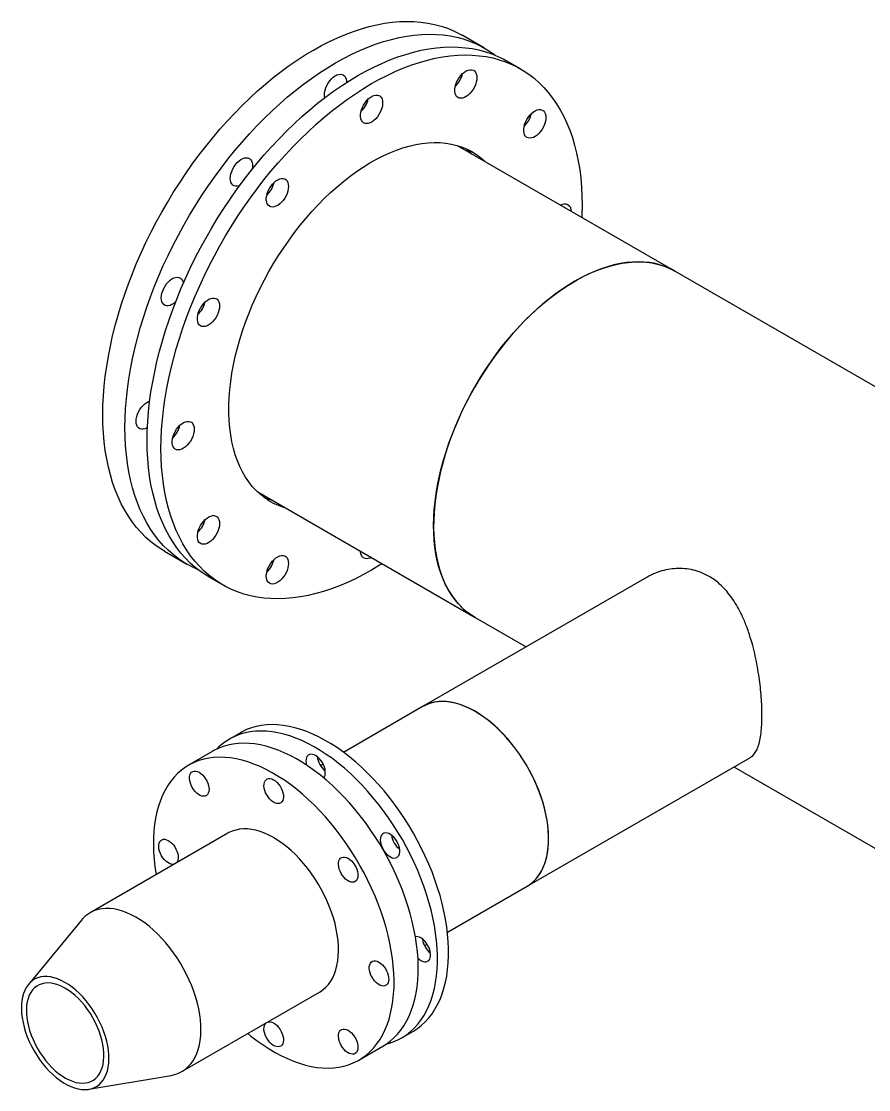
# Model space of a CAD drawing. Header units: inches. Extents: x -190 to 459, y -630 to 54.
# Drawn here: x 207.98 to 235.01, y -510.72 to -476.65 of the extents above; entities that cross this region are included whole.
import ezdxf

# ---------------------------------------------------------------- set-up
doc = ezdxf.new("R2010")
doc.units = ezdxf.units.IN
doc.header["$MEASUREMENT"] = 0

msp = doc.modelspace()

# ---------------------------------------------------------------- linework, layer by layer
at = {"color": 7, "linetype": 'Continuous', "lineweight": 25}
for p, q in [((222.754, -477.508), (222.047, -477.099)), ((223.903, -478.171), (223.462, -477.916)), ((221.884, -480.614), (221.899, -480.622)), ((228.829, -484.623), (221.899, -480.622)), ((245.092, -494.011), (228.829, -484.623)), ((215.525, -491.664), (215.51, -491.656)), ((215.525, -491.664), (222.454, -495.665)), ((212.548, -493.554), (213.255, -493.962)), ((213.962, -494.371), (214.404, -494.626)), ((227.925, -494.389), (220.803, -498.5)), ((222.454, -495.665), (224.085, -496.606)), ((220.803, -498.5), (218.261, -499.968)), ((214.972, -499.341), (214.619, -499.545)), ((214.088, -499.932), (213.317, -500.377)), ((224.116, -504.238), (231.237, -500.127)), ((217.61, -500.344), (217.526, -500.392)), ((230.711, -500.431), (238.718, -505.053)), ((214.569, -502.547), (210.178, -505.082)), ((221.574, -505.706), (224.116, -504.238)), ((209.904, -505.315), (208.205, -507.367)), ((220.839, -506.13), (220.923, -506.081)), ((213.103, -510.148), (217.494, -507.613)), ((220.118, -509.072), (220.472, -508.867)), ((218.747, -509.782), (219.517, -509.337)), ((210.137, -510.714), (212.764, -510.269))]:
    msp.add_line(p, q, dxfattribs=at)
at = {"color": 7, "linetype": 'Continuous', "lineweight": 25, "flags": 128}
for points in [[(210.58, -489.205), (210.585, -488.905), (210.6, -488.6), (210.625, -488.29), (210.659, -487.975), (210.703, -487.657), (210.757, -487.335), (210.82, -487.011), (210.893, -486.684), (210.976, -486.354), (211.067, -486.024), (211.168, -485.692), (211.278, -485.36), (211.396, -485.028), (211.524, -484.696), (211.659, -484.365), (211.803, -484.036), (211.955, -483.708), (212.115, -483.383), (212.283, -483.061), (212.458, -482.742), (212.64, -482.427), (212.828, -482.116), (213.024, -481.81), (213.225, -481.508), (213.433, -481.213), (213.646, -480.924), (213.865, -480.641), (214.089, -480.365), (214.317, -480.096), (214.55, -479.835), (214.787, -479.582), (215.027, -479.337), (215.271, -479.101), (215.518, -478.875), (215.767, -478.657), (216.019, -478.45), (216.272, -478.253), (216.527, -478.066), (216.783, -477.889), (217.04, -477.724), (217.298, -477.57), (217.555, -477.427), (217.812, -477.296), (218.068, -477.176), (218.323, -477.069), (218.577, -476.973), (218.828, -476.89), (219.078, -476.819), (219.325, -476.761), (219.568, -476.715), (219.809, -476.682), (220.046, -476.662), (220.278, -476.654), (220.507, -476.659), (220.73, -476.677), (220.949, -476.708), (221.162, -476.751), (221.37, -476.807), (221.572, -476.875), (221.767, -476.956), (221.956, -477.049), (222.047, -477.099)], [(211.287, -489.613), (211.292, -489.313), (211.307, -489.008), (211.332, -488.698), (211.366, -488.383), (211.41, -488.065), (211.464, -487.743), (211.527, -487.419), (211.6, -487.092), (211.683, -486.763), (211.774, -486.432), (211.875, -486.1), (211.985, -485.768), (212.103, -485.436), (212.231, -485.104), (212.366, -484.773), (212.51, -484.444), (212.662, -484.117), (212.822, -483.791), (212.99, -483.469), (213.165, -483.15), (213.347, -482.835), (213.535, -482.524), (213.731, -482.218), (213.932, -481.917), (214.14, -481.621), (214.353, -481.332), (214.572, -481.049), (214.796, -480.773), (215.024, -480.504), (215.257, -480.243), (215.494, -479.99), (215.734, -479.745), (215.978, -479.509), (216.225, -479.283), (216.474, -479.066), (216.726, -478.858), (216.979, -478.661), (217.234, -478.474), (217.491, -478.297), (217.748, -478.132), (218.005, -477.978), (218.262, -477.835), (218.519, -477.704), (218.775, -477.584), (219.03, -477.477), (219.284, -477.381), (219.535, -477.298), (219.785, -477.228), (220.032, -477.169), (220.275, -477.124), (220.516, -477.091), (220.753, -477.07), (220.986, -477.063), (221.214, -477.068), (221.438, -477.085), (221.656, -477.116), (221.87, -477.159), (222.077, -477.215), (222.279, -477.283), (222.474, -477.364), (222.663, -477.457), (222.845, -477.562), (223.02, -477.679), (223.095, -477.734)], [(213.962, -494.371), (213.872, -494.316), (213.697, -494.199), (213.529, -494.07), (213.37, -493.93), (213.217, -493.778), (213.073, -493.615), (212.938, -493.441), (212.811, -493.256), (212.692, -493.06), (212.582, -492.855), (212.481, -492.64), (212.39, -492.415), (212.307, -492.181), (212.235, -491.938), (212.171, -491.687), (212.117, -491.427), (212.073, -491.16), (212.039, -490.885), (212.014, -490.604), (211.999, -490.315), (211.994, -490.021), (211.999, -489.721), (212.014, -489.416), (212.039, -489.106), (212.073, -488.792), (212.117, -488.473), (212.171, -488.152), (212.235, -487.827), (212.307, -487.5), (212.39, -487.171), (212.481, -486.84), (212.582, -486.509), (212.692, -486.176), (212.811, -485.844), (212.938, -485.513), (213.073, -485.182), (213.217, -484.852), (213.37, -484.525), (213.529, -484.2), (213.697, -483.877), (213.872, -483.558), (214.054, -483.243), (214.243, -482.932), (214.438, -482.626), (214.64, -482.325), (214.847, -482.029), (215.061, -481.74), (215.279, -481.457), (215.503, -481.181), (215.731, -480.912), (215.964, -480.651), (216.201, -480.398), (216.441, -480.153), (216.685, -479.918), (216.932, -479.691), (217.181, -479.474), (217.433, -479.266), (217.687, -479.069), (217.942, -478.882), (218.198, -478.706), (218.455, -478.54), (218.712, -478.386), (218.969, -478.243), (219.226, -478.112), (219.482, -477.993), (219.737, -477.885), (219.991, -477.79), (220.243, -477.707), (220.492, -477.636), (220.739, -477.578), (220.983, -477.532), (221.223, -477.499), (221.46, -477.478), (221.693, -477.471), (221.921, -477.476), (222.145, -477.494), (222.363, -477.524), (222.577, -477.567), (222.784, -477.623), (222.986, -477.691), (223.181, -477.772), (223.37, -477.865), (223.462, -477.916)], [(219.489, -493.953), (219.411, -494.001), (219.154, -494.155), (218.897, -494.298), (218.64, -494.43), (218.383, -494.549), (218.128, -494.657), (217.875, -494.752), (217.623, -494.835), (217.374, -494.906), (217.127, -494.964), (216.883, -495.01), (216.643, -495.043), (216.406, -495.063), (216.173, -495.071), (215.945, -495.066), (215.721, -495.048), (215.502, -495.017), (215.289, -494.974), (215.082, -494.918), (214.88, -494.85), (214.685, -494.77), (214.496, -494.677), (214.314, -494.572), (214.139, -494.454), (213.971, -494.326), (213.811, -494.185), (213.659, -494.033), (213.515, -493.87), (213.38, -493.696), (213.252, -493.511), (213.134, -493.316), (213.024, -493.11), (212.923, -492.895), (212.832, -492.67), (212.749, -492.436), (212.676, -492.193), (212.613, -491.942), (212.559, -491.682), (212.515, -491.415), (212.481, -491.14), (212.456, -490.859), (212.441, -490.571), (212.436, -490.276), (212.441, -489.976), (212.456, -489.671), (212.481, -489.361), (212.515, -489.047), (212.559, -488.728), (212.613, -488.407), (212.676, -488.082), (212.749, -487.755), (212.832, -487.426), (212.923, -487.095), (213.024, -486.764), (213.134, -486.432), (213.252, -486.099), (213.38, -485.768), (213.515, -485.437), (213.659, -485.107), (213.811, -484.78), (213.971, -484.455), (214.139, -484.132), (214.314, -483.813), (214.496, -483.498), (214.685, -483.187), (214.88, -482.881), (215.082, -482.58), (215.289, -482.285), (215.502, -481.995), (215.721, -481.712), (215.945, -481.436), (216.173, -481.167), (216.406, -480.906), (216.643, -480.653), (216.883, -480.409), (217.127, -480.173), (217.374, -479.946), (217.623, -479.729), (217.875, -479.521), (218.128, -479.324), (218.383, -479.137), (218.64, -478.961), (218.897, -478.795), (219.154, -478.641), (219.411, -478.498), (219.668, -478.367), (219.924, -478.248), (220.179, -478.14), (220.433, -478.045), (220.684, -477.962), (220.934, -477.891), (221.181, -477.833), (221.425, -477.787), (221.665, -477.754), (221.902, -477.734), (222.135, -477.726), (222.363, -477.731), (222.587, -477.749), (222.805, -477.779), (223.019, -477.822), (223.226, -477.878), (223.428, -477.946), (223.623, -478.027), (223.812, -478.12), (223.994, -478.225), (224.169, -478.342), (224.336, -478.471), (224.496, -478.612), (224.648, -478.764), (224.792, -478.927), (224.928, -479.101), (225.055, -479.286), (225.174, -479.481), (225.284, -479.686), (225.384, -479.902), (225.476, -480.127), (225.558, -480.361), (225.631, -480.604), (225.695, -480.855), (225.749, -481.114), (225.793, -481.382), (225.827, -481.656), (225.852, -481.938), (225.866, -482.226), (225.871, -482.52), (225.871, -482.52)], [(217.651, -478.998), (217.656, -478.927), (217.671, -478.851), (217.696, -478.773), (217.73, -478.697), (217.771, -478.623), (217.819, -478.554), (217.873, -478.492), (217.93, -478.438), (217.99, -478.395), (218.05, -478.364), (218.108, -478.344), (218.164, -478.338), (218.215, -478.345), (218.26, -478.365), (218.298, -478.397), (218.327, -478.44), (218.347, -478.494), (218.357, -478.556), (218.358, -478.601)], [(222.513, -478.449), (222.508, -478.521), (222.492, -478.596), (222.468, -478.674), (222.434, -478.75), (222.393, -478.824), (222.344, -478.893), (222.291, -478.955), (222.234, -479.009), (222.174, -479.052), (222.114, -479.084), (222.056, -479.103), (222, -479.109), (221.949, -479.102), (221.904, -479.083), (221.866, -479.05), (221.837, -479.007), (221.817, -478.953), (221.807, -478.891), (221.807, -478.821), (221.817, -478.747), (221.837, -478.671), (221.866, -478.593), (221.904, -478.518), (221.949, -478.446), (222, -478.38), (222.056, -478.322), (222.114, -478.274), (222.174, -478.236), (222.234, -478.211), (222.291, -478.198), (222.344, -478.198), (222.393, -478.211), (222.434, -478.237), (222.468, -478.275), (222.492, -478.324), (222.508, -478.383), (222.513, -478.449)], [(217.661, -479.088), (217.656, -479.065), (217.651, -478.998)], [(219.507, -479.254), (219.502, -479.326), (219.487, -479.401), (219.463, -479.479), (219.429, -479.555), (219.387, -479.629), (219.339, -479.698), (219.286, -479.76), (219.228, -479.814), (219.169, -479.857), (219.109, -479.889), (219.05, -479.908), (218.995, -479.914), (218.944, -479.907), (218.899, -479.888), (218.861, -479.855), (218.832, -479.812), (218.812, -479.758), (218.802, -479.696), (218.802, -479.626), (218.812, -479.552), (218.832, -479.476), (218.861, -479.398), (218.899, -479.323), (218.944, -479.251), (218.995, -479.185), (219.05, -479.127), (219.109, -479.079), (219.169, -479.041), (219.228, -479.016), (219.286, -479.003), (219.339, -479.003), (219.387, -479.016), (219.429, -479.042), (219.463, -479.08), (219.487, -479.129), (219.502, -479.188), (219.507, -479.254)], [(224.713, -479.719), (224.708, -479.791), (224.692, -479.867), (224.668, -479.944), (224.634, -480.021), (224.593, -480.095), (224.544, -480.164), (224.491, -480.226), (224.434, -480.279), (224.374, -480.322), (224.314, -480.354), (224.256, -480.373), (224.2, -480.38), (224.149, -480.373), (224.104, -480.353), (224.066, -480.321), (224.037, -480.277), (224.017, -480.224), (224.007, -480.161), (224.007, -480.092), (224.017, -480.018), (224.037, -479.941), (224.066, -479.864), (224.104, -479.788), (224.149, -479.716), (224.2, -479.65), (224.256, -479.593), (224.314, -479.544), (224.374, -479.507), (224.434, -479.481), (224.491, -479.468), (224.544, -479.468), (224.593, -479.482), (224.634, -479.508), (224.668, -479.546), (224.692, -479.595), (224.708, -479.653), (224.713, -479.719)], [(216.423, -492.183), (216.35, -492.161), (216.186, -492.1), (216.029, -492.027), (215.878, -491.942), (215.735, -491.845), (215.598, -491.736), (215.47, -491.616), (215.349, -491.484), (215.237, -491.342), (215.133, -491.188), (215.038, -491.024), (214.952, -490.851), (214.875, -490.667), (214.807, -490.474), (214.748, -490.273), (214.7, -490.063), (214.66, -489.845), (214.631, -489.62), (214.611, -489.388), (214.601, -489.149), (214.601, -488.904), (214.611, -488.654), (214.631, -488.399), (214.66, -488.14), (214.7, -487.876), (214.748, -487.61), (214.807, -487.341), (214.875, -487.07), (214.952, -486.798), (215.038, -486.524), (215.133, -486.251), (215.237, -485.977), (215.349, -485.705), (215.47, -485.434), (215.598, -485.165), (215.735, -484.899), (215.878, -484.636), (216.029, -484.377), (216.186, -484.123), (216.35, -483.873), (216.52, -483.629), (216.696, -483.39), (216.877, -483.159), (217.063, -482.934), (217.253, -482.717), (217.448, -482.507), (217.646, -482.307), (217.848, -482.115), (218.052, -481.932), (218.259, -481.759), (218.468, -481.596), (218.678, -481.443), (218.889, -481.302), (219.101, -481.171), (219.313, -481.051), (219.524, -480.943), (219.735, -480.847), (219.945, -480.763), (220.152, -480.691), (220.358, -480.632), (220.561, -480.585), (220.761, -480.55), (220.958, -480.529), (221.15, -480.52), (221.338, -480.523), (221.522, -480.54), (221.7, -480.569), (221.873, -480.611), (222.04, -480.665), (222.201, -480.731), (222.355, -480.81), (222.502, -480.901), (222.642, -481.004), (222.775, -481.119), (222.797, -481.141)], [(214.646, -481.663), (214.651, -481.591), (214.666, -481.516), (214.691, -481.438), (214.725, -481.361), (214.766, -481.287), (214.814, -481.218), (214.868, -481.156), (214.925, -481.103), (214.985, -481.06), (215.045, -481.028), (215.103, -481.009), (215.159, -481.003), (215.21, -481.01), (215.255, -481.029), (215.293, -481.061), (215.322, -481.105), (215.342, -481.159), (215.352, -481.221), (215.352, -481.29), (215.342, -481.364), (215.338, -481.384)], [(214.946, -481.894), (214.925, -481.901), (214.868, -481.914), (214.814, -481.914), (214.766, -481.9), (214.725, -481.874), (214.691, -481.836), (214.666, -481.788), (214.651, -481.729), (214.646, -481.663)], [(216.502, -481.918), (216.497, -481.99), (216.482, -482.066), (216.457, -482.143), (216.424, -482.22), (216.382, -482.294), (216.334, -482.363), (216.28, -482.425), (216.223, -482.479), (216.164, -482.522), (216.104, -482.553), (216.045, -482.573), (215.989, -482.579), (215.938, -482.572), (215.893, -482.552), (215.856, -482.52), (215.826, -482.477), (215.807, -482.423), (215.796, -482.36), (215.796, -482.291), (215.807, -482.217), (215.826, -482.14), (215.856, -482.063), (215.893, -481.987), (215.938, -481.916), (215.989, -481.85), (216.045, -481.792), (216.104, -481.743), (216.164, -481.706), (216.223, -481.68), (216.28, -481.668), (216.334, -481.668), (216.382, -481.681), (216.424, -481.707), (216.457, -481.745), (216.482, -481.794), (216.497, -481.852), (216.502, -481.918)], [(225.176, -482.514), (225.179, -482.512), (225.239, -482.486), (225.296, -482.474), (225.35, -482.474), (225.398, -482.487), (225.439, -482.513), (225.473, -482.551), (225.498, -482.6), (225.513, -482.658), (225.518, -482.711)], [(225.871, -482.52), (225.866, -482.82), (225.863, -482.91)], [(222.34, -488.505), (222.487, -488.247), (222.64, -487.993), (222.799, -487.744), (222.965, -487.5), (223.137, -487.261), (223.314, -487.029), (223.496, -486.804), (223.683, -486.586), (223.874, -486.375), (224.069, -486.173), (224.267, -485.979), (224.468, -485.795), (224.672, -485.62), (224.878, -485.454), (225.085, -485.299), (225.294, -485.154), (225.504, -485.02), (225.713, -484.897), (225.923, -484.786), (226.132, -484.686), (226.34, -484.598), (226.546, -484.522), (226.751, -484.458), (226.953, -484.406), (227.152, -484.367), (227.348, -484.34), (227.541, -484.326), (227.729, -484.325), (227.912, -484.336), (228.091, -484.36), (228.264, -484.396), (228.432, -484.445), (228.594, -484.506), (228.749, -484.579), (228.829, -484.623)], [(228.829, -484.623), (228.697, -484.552), (228.539, -484.483), (228.375, -484.426), (228.206, -484.382), (228.03, -484.35), (227.85, -484.331), (227.665, -484.324), (227.475, -484.33), (227.281, -484.348), (227.084, -484.379), (226.884, -484.423), (226.681, -484.478), (226.476, -484.546), (226.269, -484.627), (226.061, -484.719), (225.851, -484.823), (225.642, -484.938)], [(212.446, -485.474), (212.451, -485.402), (212.466, -485.326), (212.491, -485.249), (212.525, -485.172), (212.566, -485.098), (212.614, -485.029), (212.668, -484.967), (212.725, -484.913), (212.785, -484.87), (212.845, -484.839), (212.903, -484.819), (212.959, -484.813), (213.01, -484.82), (213.055, -484.84), (213.093, -484.872), (213.122, -484.915), (213.142, -484.969), (213.149, -485.006)], [(225.642, -484.938), (225.432, -485.065), (225.223, -485.203), (225.014, -485.351), (224.807, -485.51), (224.602, -485.679), (224.399, -485.857), (224.199, -486.045), (224.002, -486.242), (223.808, -486.447), (223.618, -486.66), (223.433, -486.88), (223.253, -487.108), (223.078, -487.342), (222.908, -487.583), (222.744, -487.829), (222.586, -488.08), (222.436, -488.335), (222.292, -488.594), (222.155, -488.857), (222.026, -489.122), (221.904, -489.39), (221.791, -489.659), (221.686, -489.93), (221.59, -490.201), (221.502, -490.471), (221.424, -490.741), (221.354, -491.01), (221.294, -491.277), (221.243, -491.541), (221.202, -491.802), (221.171, -492.06), (221.149, -492.314), (221.137, -492.563), (221.134, -492.806), (221.141, -493.044), (221.158, -493.276), (221.185, -493.501), (221.222, -493.718), (221.268, -493.928), (221.323, -494.13), (221.388, -494.322), (221.462, -494.506), (221.545, -494.681), (221.637, -494.846), (221.738, -495), (221.847, -495.144), (221.964, -495.277), (222.089, -495.399), (222.222, -495.51), (222.363, -495.609), (222.454, -495.665)], [(212.903, -485.6), (212.903, -485.6), (212.845, -485.649), (212.785, -485.686), (212.725, -485.712), (212.668, -485.725), (212.614, -485.724), (212.566, -485.711), (212.525, -485.685), (212.491, -485.647), (212.466, -485.598), (212.451, -485.54), (212.446, -485.474)], [(214.302, -485.729), (214.297, -485.801), (214.282, -485.876), (214.257, -485.954), (214.224, -486.031), (214.182, -486.105), (214.134, -486.174), (214.081, -486.236), (214.023, -486.289), (213.964, -486.332), (213.904, -486.364), (213.845, -486.383), (213.79, -486.389), (213.738, -486.383), (213.693, -486.363), (213.656, -486.331), (213.627, -486.287), (213.607, -486.233), (213.596, -486.171), (213.596, -486.102), (213.607, -486.028), (213.627, -485.951), (213.656, -485.873), (213.693, -485.798), (213.738, -485.726), (213.79, -485.66), (213.845, -485.602), (213.904, -485.554), (213.964, -485.516), (214.023, -485.491), (214.081, -485.478), (214.134, -485.478), (214.182, -485.492), (214.224, -485.518), (214.257, -485.556), (214.282, -485.604), (214.297, -485.663), (214.302, -485.729)], [(222.454, -495.665), (222.314, -495.576), (222.176, -495.473), (222.046, -495.358), (221.923, -495.233), (221.808, -495.096), (221.702, -494.948), (221.605, -494.79), (221.516, -494.622), (221.436, -494.444), (221.365, -494.257), (221.303, -494.061), (221.251, -493.857), (221.208, -493.644), (221.175, -493.424), (221.152, -493.197), (221.138, -492.963), (221.134, -492.723), (221.14, -492.478), (221.155, -492.227), (221.18, -491.972), (221.215, -491.713), (221.26, -491.451), (221.314, -491.186), (221.377, -490.918), (221.45, -490.649), (221.531, -490.379), (221.622, -490.108), (221.721, -489.837), (221.829, -489.567), (221.945, -489.298), (222.069, -489.031), (222.201, -488.767), (222.34, -488.505)], [(211.641, -489.409), (211.646, -489.337), (211.661, -489.261), (211.686, -489.184), (211.719, -489.107), (211.761, -489.033), (211.809, -488.964), (211.863, -488.902), (211.92, -488.849), (211.979, -488.805), (212.039, -488.774), (212.077, -488.76)], [(212.548, -493.554), (212.458, -493.5), (212.283, -493.383), (212.115, -493.254), (211.955, -493.113), (211.803, -492.961), (211.659, -492.798), (211.524, -492.624), (211.396, -492.439), (211.278, -492.244), (211.168, -492.039), (211.067, -491.823), (210.976, -491.599), (210.893, -491.364), (210.82, -491.122), (210.757, -490.87), (210.703, -490.611), (210.659, -490.343), (210.625, -490.069), (210.6, -489.787), (210.585, -489.499), (210.58, -489.205)], [(212.004, -489.607), (211.979, -489.621), (211.92, -489.647), (211.863, -489.66), (211.809, -489.659), (211.761, -489.646), (211.719, -489.62), (211.686, -489.582), (211.661, -489.533), (211.646, -489.475), (211.641, -489.409)], [(213.497, -489.664), (213.492, -489.736), (213.477, -489.812), (213.452, -489.889), (213.419, -489.966), (213.377, -490.04), (213.329, -490.109), (213.275, -490.171), (213.218, -490.224), (213.158, -490.267), (213.099, -490.299), (213.04, -490.318), (212.984, -490.324), (212.933, -490.318), (212.888, -490.298), (212.851, -490.266), (212.821, -490.222), (212.801, -490.168), (212.791, -490.106), (212.791, -490.037), (212.801, -489.963), (212.821, -489.886), (212.851, -489.809), (212.888, -489.733), (212.933, -489.661), (212.984, -489.595), (213.04, -489.537), (213.099, -489.489), (213.158, -489.451), (213.218, -489.426), (213.275, -489.413), (213.329, -489.413), (213.377, -489.427), (213.419, -489.453), (213.452, -489.491), (213.477, -489.54), (213.492, -489.598), (213.497, -489.664)], [(213.622, -494.144), (213.535, -494.106), (213.347, -494.013), (213.165, -493.908), (212.99, -493.791), (212.822, -493.662), (212.662, -493.522), (212.51, -493.37), (212.366, -493.207), (212.231, -493.032), (212.103, -492.848), (211.985, -492.652), (211.875, -492.447), (211.774, -492.232), (211.683, -492.007), (211.6, -491.773), (211.527, -491.53), (211.464, -491.278), (211.41, -491.019), (211.366, -490.752), (211.332, -490.477), (211.307, -490.195), (211.292, -489.907), (211.287, -489.613)], [(214.302, -492.669), (214.297, -492.741), (214.282, -492.817), (214.257, -492.894), (214.224, -492.971), (214.182, -493.045), (214.134, -493.114), (214.081, -493.176), (214.023, -493.23), (213.964, -493.273), (213.904, -493.304), (213.845, -493.324), (213.79, -493.33), (213.738, -493.323), (213.693, -493.303), (213.656, -493.271), (213.627, -493.228), (213.607, -493.174), (213.596, -493.111), (213.596, -493.042), (213.607, -492.968), (213.627, -492.891), (213.656, -492.814), (213.693, -492.738), (213.738, -492.667), (213.79, -492.601), (213.845, -492.543), (213.904, -492.494), (213.964, -492.457), (214.023, -492.431), (214.081, -492.419), (214.134, -492.419), (214.182, -492.432), (214.224, -492.458), (214.257, -492.496), (214.282, -492.545), (214.297, -492.603), (214.302, -492.669)], [(219.143, -493.753), (219.109, -493.77), (219.05, -493.789), (218.995, -493.795), (218.944, -493.789), (218.899, -493.769), (218.861, -493.737), (218.832, -493.693), (218.812, -493.639), (218.802, -493.577), (218.8, -493.555)], [(216.502, -493.94), (216.497, -494.012), (216.482, -494.087), (216.457, -494.165), (216.424, -494.242), (216.382, -494.316), (216.334, -494.385), (216.28, -494.447), (216.223, -494.5), (216.164, -494.543), (216.104, -494.575), (216.045, -494.594), (215.989, -494.6), (215.938, -494.594), (215.893, -494.574), (215.856, -494.542), (215.826, -494.498), (215.807, -494.444), (215.796, -494.382), (215.796, -494.313), (215.807, -494.239), (215.826, -494.162), (215.856, -494.084), (215.893, -494.009), (215.938, -493.937), (215.989, -493.871), (216.045, -493.813), (216.104, -493.765), (216.164, -493.727), (216.223, -493.702), (216.28, -493.689), (216.334, -493.689), (216.382, -493.703), (216.424, -493.729), (216.457, -493.767), (216.482, -493.815), (216.497, -493.874), (216.502, -493.94)], [(224.593, -503.717), (224.651, -503.589), (224.7, -503.451), (224.74, -503.305), (224.77, -503.15), (224.79, -502.988), (224.8, -502.82), (224.801, -502.645), (224.792, -502.465), (224.773, -502.28), (224.744, -502.091), (224.706, -501.9), (224.658, -501.706), (224.601, -501.511), (224.535, -501.315), (224.461, -501.119), (224.378, -500.925), (224.287, -500.732), (224.188, -500.542), (224.082, -500.355), (223.97, -500.173), (223.85, -499.996), (223.726, -499.824), (223.595, -499.659), (223.46, -499.501), (223.321, -499.351), (223.178, -499.21), (223.033, -499.077), (222.884, -498.954), (222.734, -498.842), (222.583, -498.74), (222.432, -498.648), (222.28, -498.569), (222.129, -498.501), (221.98, -498.445), (221.832, -498.401), (221.688, -498.37), (221.546, -498.351), (221.408, -498.345), (221.275, -498.352), (221.147, -498.371), (221.024, -498.403), (220.907, -498.448), (220.803, -498.5)], [(222.46, -498.664), (222.308, -498.583), (222.157, -498.512), (222.007, -498.454), (221.859, -498.408), (221.714, -498.375), (221.572, -498.354), (221.434, -498.345), (221.299, -498.35), (221.17, -498.367), (221.046, -498.396), (220.928, -498.438), (220.817, -498.493), (220.803, -498.5)], [(224.116, -504.238), (224.156, -504.214), (224.257, -504.141), (224.35, -504.057), (224.436, -503.962), (224.513, -503.856), (224.582, -503.739), (224.641, -503.613), (224.692, -503.477), (224.733, -503.332), (224.765, -503.179), (224.787, -503.019), (224.799, -502.851), (224.802, -502.677), (224.794, -502.498), (224.777, -502.314), (224.75, -502.126), (224.714, -501.935), (224.668, -501.742), (224.613, -501.547), (224.548, -501.351), (224.475, -501.155), (224.394, -500.96), (224.304, -500.767), (224.207, -500.577), (224.102, -500.39), (223.991, -500.206), (223.873, -500.028), (223.749, -499.856), (223.62, -499.689), (223.486, -499.53), (223.347, -499.379), (223.205, -499.235), (223.06, -499.101), (222.912, -498.976), (222.762, -498.862), (222.611, -498.758), (222.46, -498.664)], [(220.472, -508.867), (220.489, -508.857), (220.623, -508.77), (220.749, -508.671), (220.868, -508.56), (220.979, -508.438), (221.082, -508.306), (221.176, -508.162), (221.261, -508.008), (221.338, -507.845), (221.405, -507.672), (221.463, -507.49), (221.512, -507.299), (221.551, -507.101), (221.58, -506.894), (221.6, -506.681), (221.61, -506.461), (221.61, -506.236), (221.6, -506.005), (221.58, -505.769), (221.551, -505.529), (221.512, -505.285), (221.463, -505.038), (221.405, -504.789), (221.338, -504.538), (221.261, -504.287), (221.176, -504.034), (221.082, -503.782), (220.979, -503.531), (220.868, -503.281), (220.749, -503.033), (220.623, -502.788), (220.489, -502.546), (220.348, -502.308), (220.201, -502.075), (220.047, -501.847), (219.888, -501.624), (219.723, -501.408), (219.553, -501.199), (219.378, -500.997), (219.199, -500.802), (219.016, -500.616), (218.83, -500.439), (218.642, -500.272), (218.451, -500.113), (218.258, -499.965), (218.064, -499.828), (217.869, -499.701), (217.673, -499.585), (217.478, -499.481), (217.283, -499.389), (217.089, -499.308), (216.897, -499.239), (216.708, -499.183), (216.52, -499.139), (216.336, -499.108), (216.155, -499.089), (215.978, -499.083), (215.806, -499.09), (215.638, -499.109), (215.476, -499.141), (215.319, -499.186), (215.168, -499.243), (215.024, -499.312), (214.972, -499.341)], [(219.629, -509.268), (219.694, -509.25), (219.847, -509.2), (219.995, -509.137), (220.136, -509.061), (220.269, -508.974), (220.396, -508.875), (220.515, -508.764), (220.626, -508.642), (220.728, -508.51), (220.822, -508.366), (220.908, -508.213), (220.984, -508.049), (221.052, -507.876), (221.11, -507.694), (221.158, -507.503), (221.197, -507.305), (221.227, -507.099), (221.246, -506.885), (221.256, -506.666), (221.256, -506.44), (221.246, -506.209), (221.227, -505.973), (221.197, -505.733), (221.158, -505.489), (221.11, -505.242), (221.052, -504.993), (220.984, -504.742), (220.908, -504.491), (220.822, -504.238), (220.728, -503.986), (220.626, -503.735), (220.515, -503.485), (220.396, -503.237), (220.269, -502.992), (220.136, -502.75), (219.995, -502.512), (219.847, -502.279), (219.694, -502.051), (219.534, -501.828), (219.369, -501.612), (219.199, -501.403), (219.024, -501.201), (218.845, -501.006), (218.663, -500.821), (218.477, -500.643), (218.288, -500.476), (218.097, -500.318), (217.904, -500.169), (217.71, -500.032), (217.515, -499.905), (217.32, -499.789), (217.124, -499.685), (216.93, -499.593), (216.736, -499.512), (216.544, -499.443), (216.354, -499.387), (216.167, -499.343), (215.982, -499.312), (215.801, -499.293), (215.625, -499.287), (215.452, -499.294), (215.285, -499.313), (215.122, -499.345), (214.966, -499.39), (214.815, -499.447), (214.671, -499.516), (214.533, -499.597), (214.403, -499.691), (214.281, -499.795), (214.204, -499.871)], [(219.517, -509.337), (219.619, -509.274), (219.747, -509.18), (219.868, -509.074), (219.982, -508.957), (220.087, -508.828), (220.183, -508.689), (220.271, -508.539), (220.35, -508.379), (220.42, -508.21), (220.48, -508.032), (220.532, -507.844), (220.573, -507.649), (220.605, -507.446), (220.627, -507.235), (220.64, -507.018), (220.642, -506.795), (220.635, -506.566), (220.617, -506.333), (220.59, -506.095), (220.554, -505.853), (220.507, -505.608), (220.451, -505.36), (220.386, -505.111), (220.312, -504.861), (220.228, -504.609), (220.136, -504.358), (220.035, -504.108), (219.926, -503.859), (219.809, -503.612), (219.684, -503.368), (219.552, -503.127), (219.413, -502.889), (219.267, -502.657), (219.114, -502.429), (218.956, -502.207), (218.792, -501.991), (218.623, -501.782), (218.45, -501.581), (218.272, -501.387), (218.091, -501.201), (217.906, -501.025), (217.718, -500.857), (217.528, -500.7), (217.336, -500.552), (217.143, -500.415), (216.949, -500.289), (216.754, -500.173), (216.56, -500.07), (216.366, -499.978), (216.173, -499.898), (215.982, -499.83), (215.793, -499.774), (215.607, -499.731), (215.424, -499.701), (215.244, -499.683), (215.068, -499.678), (214.897, -499.686), (214.731, -499.706), (214.57, -499.739), (214.414, -499.785), (214.265, -499.843), (214.122, -499.913), (214.088, -499.932)], [(215.207, -508.934), (215.307, -509.015), (215.499, -509.163), (215.692, -509.3), (215.886, -509.426), (216.081, -509.541), (216.275, -509.645), (216.469, -509.737), (216.661, -509.817), (216.852, -509.885), (217.041, -509.94), (217.228, -509.983), (217.411, -510.014), (217.591, -510.032), (217.766, -510.037), (217.938, -510.029), (218.104, -510.009), (218.265, -509.976), (218.42, -509.93), (218.57, -509.872), (218.712, -509.802), (218.848, -509.719), (218.977, -509.625), (219.098, -509.519), (219.211, -509.402), (219.316, -509.273), (219.412, -509.134), (219.5, -508.984), (219.579, -508.824), (219.649, -508.655), (219.71, -508.477), (219.761, -508.289), (219.802, -508.094), (219.834, -507.891), (219.856, -507.68), (219.869, -507.463), (219.871, -507.24), (219.864, -507.011), (219.846, -506.778), (219.819, -506.54), (219.783, -506.298), (219.736, -506.053), (219.68, -505.805), (219.615, -505.556), (219.541, -505.306), (219.457, -505.054), (219.365, -504.803), (219.264, -504.553), (219.155, -504.304), (219.038, -504.057), (218.913, -503.813), (218.781, -503.572), (218.642, -503.334), (218.496, -503.102), (218.343, -502.874), (218.185, -502.652), (218.021, -502.436), (217.853, -502.227), (217.679, -502.026), (217.501, -501.832), (217.32, -501.646), (217.135, -501.47), (216.947, -501.302), (216.757, -501.145), (216.565, -500.997), (216.372, -500.86), (216.178, -500.734), (215.983, -500.618), (215.789, -500.515), (215.595, -500.423), (215.402, -500.343), (215.211, -500.275), (215.022, -500.219), (214.836, -500.176), (214.653, -500.146), (214.473, -500.128), (214.297, -500.123), (214.126, -500.131), (213.96, -500.151), (213.799, -500.184), (213.643, -500.23), (213.494, -500.288), (213.352, -500.358), (213.216, -500.44), (213.087, -500.535), (212.966, -500.641), (212.853, -500.758), (212.748, -500.887), (212.651, -501.026), (212.564, -501.176), (212.485, -501.335)], [(217.626, -500.78), (217.649, -500.747), (217.668, -500.698), (217.678, -500.641), (217.678, -500.576), (217.668, -500.507), (217.649, -500.436), (217.62, -500.364), (217.583, -500.294), (217.54, -500.229), (217.491, -500.17), (217.438, -500.119), (217.382, -500.079), (217.327, -500.05), (217.272, -500.033), (217.221, -500.028), (217.174, -500.037), (217.134, -500.058), (217.101, -500.091), (217.077, -500.135), (217.062, -500.189), (217.057, -500.25), (217.057, -500.25)], [(217.057, -500.25), (217.062, -500.317), (217.072, -500.367)], [(213.944, -501.27), (213.918, -501.312), (213.884, -501.343), (213.843, -501.362), (213.795, -501.368), (213.743, -501.361), (213.688, -501.342), (213.632, -501.31), (213.577, -501.268), (213.525, -501.216), (213.477, -501.155), (213.434, -501.089), (213.399, -501.019), (213.372, -500.947), (213.354, -500.875), (213.346, -500.807), (213.348, -500.744), (213.36, -500.688), (213.381, -500.64), (213.411, -500.604), (213.45, -500.579), (213.494, -500.566), (213.544, -500.566), (213.598, -500.579), (213.653, -500.605), (213.709, -500.642), (213.763, -500.69), (213.813, -500.746), (213.859, -500.81), (213.898, -500.878), (213.929, -500.95), (213.952, -501.022), (213.965, -501.092), (213.968, -501.158), (213.961, -501.218), (213.944, -501.27)], [(216.319, -501.505), (216.293, -501.547), (216.259, -501.578), (216.218, -501.597), (216.17, -501.603), (216.118, -501.596), (216.063, -501.577), (216.007, -501.545), (215.952, -501.503), (215.9, -501.451), (215.852, -501.39), (215.809, -501.324), (215.774, -501.254), (215.747, -501.182), (215.729, -501.111), (215.721, -501.042), (215.723, -500.979), (215.735, -500.923), (215.756, -500.875), (215.786, -500.839), (215.825, -500.814), (215.869, -500.801), (215.919, -500.801), (215.973, -500.814), (216.028, -500.84), (216.084, -500.877), (216.138, -500.925), (216.188, -500.981), (216.234, -501.045), (216.273, -501.113), (216.304, -501.185), (216.327, -501.257), (216.34, -501.327), (216.343, -501.393), (216.336, -501.453), (216.319, -501.505)], [(212.485, -501.335), (212.415, -501.505), (212.354, -501.683), (212.303, -501.87), (212.261, -502.066), (212.23, -502.269), (212.207, -502.479), (212.195, -502.696), (212.193, -502.92), (212.2, -503.148), (212.217, -503.382), (212.244, -503.62), (212.281, -503.862), (212.282, -503.867)], [(217.494, -507.613), (217.513, -507.602), (217.609, -507.535), (217.698, -507.457), (217.778, -507.367), (217.851, -507.267), (217.914, -507.156), (217.969, -507.035), (218.014, -506.905), (218.05, -506.766), (218.077, -506.62), (218.093, -506.465), (218.1, -506.305), (218.097, -506.138), (218.084, -505.966), (218.061, -505.791), (218.029, -505.611), (217.987, -505.429), (217.936, -505.246), (217.876, -505.062), (217.806, -504.878), (217.729, -504.694), (217.643, -504.513), (217.55, -504.334), (217.45, -504.159), (217.342, -503.988), (217.229, -503.823), (217.11, -503.663), (216.985, -503.511), (216.856, -503.365), (216.723, -503.228), (216.587, -503.1), (216.449, -502.981), (216.308, -502.872), (216.166, -502.774), (216.023, -502.686), (215.88, -502.61), (215.738, -502.546), (215.598, -502.494), (215.459, -502.454), (215.324, -502.427), (215.191, -502.412), (215.063, -502.41), (214.939, -502.421), (214.821, -502.445), (214.708, -502.481), (214.601, -502.529), (214.569, -502.547)], [(219.432, -502.757), (219.437, -502.824), (219.452, -502.895), (219.476, -502.967), (219.509, -503.038), (219.549, -503.106), (219.596, -503.168), (219.647, -503.223), (219.702, -503.269), (219.757, -503.304), (219.813, -503.327), (219.866, -503.338), (219.915, -503.336), (219.958, -503.321), (219.995, -503.293), (220.024, -503.254), (220.043, -503.205), (220.053, -503.148), (220.053, -503.083), (220.043, -503.014), (220.024, -502.943), (219.995, -502.871), (219.958, -502.801), (219.915, -502.736), (219.866, -502.677), (219.813, -502.626), (219.757, -502.586), (219.702, -502.557), (219.647, -502.54), (219.596, -502.535), (219.549, -502.544), (219.509, -502.565), (219.476, -502.598), (219.452, -502.642), (219.437, -502.696), (219.432, -502.757)], [(212.852, -503.538), (212.811, -503.543), (212.759, -503.536), (212.704, -503.516), (212.649, -503.485), (212.594, -503.442), (212.541, -503.39), (212.493, -503.33), (212.451, -503.264), (212.415, -503.193), (212.388, -503.121), (212.371, -503.05), (212.362, -502.982), (212.364, -502.918), (212.376, -502.862), (212.398, -502.815), (212.428, -502.778), (212.466, -502.753), (212.511, -502.741), (212.561, -502.741), (212.614, -502.754), (212.67, -502.78), (212.725, -502.817), (212.779, -502.864), (212.83, -502.921), (212.875, -502.984), (212.914, -503.053), (212.945, -503.124), (212.968, -503.196), (212.981, -503.266), (212.984, -503.332), (212.977, -503.392), (212.961, -503.444), (212.961, -503.444)], [(212.961, -503.444), (212.935, -503.486), (212.928, -503.495)], [(218.694, -504.012), (218.668, -504.054), (218.634, -504.085), (218.593, -504.104), (218.545, -504.11), (218.493, -504.103), (218.438, -504.084), (218.382, -504.052), (218.327, -504.01), (218.275, -503.958), (218.227, -503.897), (218.184, -503.831), (218.149, -503.761), (218.122, -503.689), (218.104, -503.618), (218.096, -503.549), (218.098, -503.486), (218.11, -503.43), (218.131, -503.383), (218.161, -503.346), (218.2, -503.321), (218.244, -503.308), (218.294, -503.308), (218.348, -503.322), (218.403, -503.347), (218.459, -503.384), (218.513, -503.432), (218.563, -503.488), (218.609, -503.552), (218.648, -503.62), (218.679, -503.692), (218.702, -503.764), (218.715, -503.834), (218.718, -503.9), (218.711, -503.96), (218.694, -504.012)], [(212.764, -510.269), (212.794, -510.263), (212.909, -510.233), (213.019, -510.191), (213.122, -510.137), (213.218, -510.07), (213.307, -509.992), (213.387, -509.902), (213.46, -509.802), (213.523, -509.691), (213.578, -509.57), (213.623, -509.44), (213.659, -509.301), (213.686, -509.154), (213.702, -509), (213.709, -508.84), (213.706, -508.673), (213.693, -508.501), (213.67, -508.325), (213.638, -508.146), (213.596, -507.964), (213.545, -507.781), (213.485, -507.597), (213.415, -507.412), (213.338, -507.229), (213.252, -507.048), (213.159, -506.869), (213.059, -506.694), (212.951, -506.523), (212.838, -506.358), (212.718, -506.198), (212.594, -506.045), (212.465, -505.9), (212.332, -505.763), (212.196, -505.635), (212.057, -505.516), (211.917, -505.407), (211.775, -505.309), (211.632, -505.221), (211.489, -505.145), (211.347, -505.081), (211.207, -505.029), (211.068, -504.989), (210.933, -504.962), (210.8, -504.947), (210.672, -504.945), (210.548, -504.956), (210.429, -504.98), (210.317, -505.016), (210.21, -505.064), (210.111, -505.125), (210.018, -505.197), (209.934, -505.281), (209.904, -505.315)], [(220.633, -506.535), (220.685, -506.579), (220.741, -506.614), (220.796, -506.637), (220.849, -506.648), (220.899, -506.646), (220.942, -506.631), (220.979, -506.604), (221.007, -506.565), (221.027, -506.516), (221.037, -506.458), (221.037, -506.394), (221.027, -506.325), (221.007, -506.253), (220.979, -506.181), (220.942, -506.112), (220.899, -506.046), (220.849, -505.987), (220.796, -505.937), (220.741, -505.896), (220.685, -505.867), (220.631, -505.85), (220.58, -505.846), (220.553, -505.849)], [(219.678, -507.322), (219.652, -507.364), (219.618, -507.395), (219.576, -507.414), (219.529, -507.42), (219.477, -507.414), (219.422, -507.394), (219.366, -507.363), (219.311, -507.32), (219.259, -507.268), (219.211, -507.208), (219.168, -507.142), (219.133, -507.071), (219.106, -506.999), (219.088, -506.928), (219.08, -506.86), (219.082, -506.796), (219.094, -506.74), (219.115, -506.693), (219.145, -506.656), (219.183, -506.631), (219.228, -506.619), (219.278, -506.619), (219.332, -506.632), (219.387, -506.658), (219.443, -506.695), (219.497, -506.742), (219.547, -506.799), (219.593, -506.862), (219.632, -506.931), (219.663, -507.002), (219.685, -507.074), (219.698, -507.144), (219.702, -507.21), (219.695, -507.27), (219.678, -507.322)], [(208.087, -507.558), (208.047, -507.662), (208.016, -507.775), (207.995, -507.895), (207.983, -508.023), (207.981, -508.157), (207.989, -508.296), (208.007, -508.44), (208.034, -508.587), (208.071, -508.737), (208.117, -508.888), (208.172, -509.039), (208.235, -509.189), (208.306, -509.337), (208.385, -509.483), (208.471, -509.624), (208.563, -509.761), (208.661, -509.891), (208.763, -510.015), (208.871, -510.131), (208.981, -510.239), (209.095, -510.337), (209.21, -510.426), (209.327, -510.504), (209.444, -510.571), (209.56, -510.626), (209.676, -510.669), (209.789, -510.7), (209.899, -510.719), (210.006, -510.725), (210.108, -510.718), (210.205, -510.699), (210.297, -510.667), (210.381, -510.623), (210.459, -510.567), (210.53, -510.5), (210.592, -510.421), (210.645, -510.332), (210.69, -510.233), (210.726, -510.125), (210.752, -510.008), (210.768, -509.884), (210.775, -509.753), (210.772, -509.616), (210.759, -509.474), (210.737, -509.329), (210.705, -509.18), (210.663, -509.03), (210.613, -508.879), (210.554, -508.728), (210.487, -508.579), (210.411, -508.432), (210.329, -508.288), (210.24, -508.149), (210.145, -508.015), (210.045, -507.888), (209.94, -507.768), (209.831, -507.656), (209.718, -507.553), (209.604, -507.459), (209.488, -507.376), (209.371, -507.303), (209.254, -507.242), (209.138, -507.193), (209.024, -507.156), (208.912, -507.131), (208.803, -507.119), (208.699, -507.119), (208.599, -507.132), (208.505, -507.158), (208.416, -507.195), (208.335, -507.246), (208.261, -507.307), (208.195, -507.38), (208.137, -507.464), (208.087, -507.558)], [(208.235, -507.714), (208.197, -507.813), (208.169, -507.92), (208.15, -508.036), (208.141, -508.159), (208.143, -508.288), (208.154, -508.422), (208.175, -508.56), (208.206, -508.701), (208.246, -508.844), (208.295, -508.987), (208.353, -509.13), (208.419, -509.271), (208.493, -509.409), (208.574, -509.544), (208.662, -509.673), (208.755, -509.796), (208.854, -509.913), (208.956, -510.021), (209.062, -510.12), (209.171, -510.21), (209.281, -510.289), (209.392, -510.358), (209.503, -510.415), (209.613, -510.459), (209.721, -510.492), (209.826, -510.512), (209.927, -510.519), (210.025, -510.513), (210.117, -510.494), (210.203, -510.462), (210.282, -510.419), (210.354, -510.363), (210.418, -510.295), (210.474, -510.217), (210.521, -510.128), (210.559, -510.029), (210.588, -509.921), (210.606, -509.806), (210.615, -509.683), (210.614, -509.554), (210.602, -509.42), (210.581, -509.282), (210.551, -509.141), (210.51, -508.998), (210.461, -508.855), (210.403, -508.712), (210.337, -508.571), (210.263, -508.433), (210.182, -508.298), (210.094, -508.169), (210.001, -508.046), (209.902, -507.929), (209.8, -507.821), (209.694, -507.722), (209.585, -507.632), (209.475, -507.552), (209.364, -507.484), (209.253, -507.427), (209.144, -507.383), (209.036, -507.35), (208.93, -507.33), (208.829, -507.323), (208.732, -507.329), (208.64, -507.348), (208.554, -507.379), (208.474, -507.423), (208.402, -507.479), (208.338, -507.547), (208.282, -507.625), (208.235, -507.714)], [(216.319, -509.262), (216.293, -509.304), (216.259, -509.335), (216.218, -509.354), (216.17, -509.36), (216.118, -509.353), (216.063, -509.334), (216.007, -509.302), (215.952, -509.26), (215.9, -509.208), (215.852, -509.147), (215.809, -509.081), (215.774, -509.011), (215.747, -508.939), (215.729, -508.868), (215.721, -508.799), (215.723, -508.736), (215.735, -508.68), (215.756, -508.633), (215.779, -508.603)], [(215.851, -508.562), (215.869, -508.558), (215.919, -508.558), (215.973, -508.572), (216.028, -508.597), (216.084, -508.634), (216.138, -508.682), (216.188, -508.738), (216.234, -508.802), (216.273, -508.87), (216.304, -508.942), (216.327, -509.014), (216.34, -509.084), (216.343, -509.15), (216.336, -509.21), (216.319, -509.262)], [(218.694, -509.497), (218.668, -509.539), (218.634, -509.57), (218.593, -509.589), (218.545, -509.595), (218.493, -509.588), (218.438, -509.569), (218.382, -509.538), (218.327, -509.495), (218.275, -509.443), (218.227, -509.383), (218.184, -509.316), (218.149, -509.246), (218.122, -509.174), (218.104, -509.103), (218.096, -509.034), (218.098, -508.971), (218.11, -508.915), (218.131, -508.868), (218.161, -508.831), (218.2, -508.806), (218.244, -508.793), (218.294, -508.794), (218.348, -508.807), (218.403, -508.832), (218.459, -508.869), (218.513, -508.917), (218.563, -508.973), (218.609, -509.037), (218.648, -509.105), (218.679, -509.177), (218.702, -509.249), (218.715, -509.319), (218.718, -509.385), (218.711, -509.445), (218.694, -509.497)]]:
    msp.add_lwpolyline(points, dxfattribs=at)
at = {"color": 7, "linetype": 'Continuous', "lineweight": 25}
for centre, radius, start, end in [((221.256, -478.132), 0.821, 313.4559, 346.5495), ((218.251, -478.937), 0.821, 313.4559, 346.5495), ((223.456, -479.402), 0.821, 313.4559, 346.5495), ((220.813, -482.486), 2.223, 46.0526, 53.1799), ((215.246, -481.601), 0.821, 313.4559, 346.5495), ((213.046, -485.412), 0.821, 313.4559, 346.5495), ((212.241, -489.347), 0.821, 313.4559, 346.5495), ((216.594, -489.796), 2.218, 246.8169, 253.9613), ((213.046, -492.352), 0.821, 313.4559, 346.5495), ((215.246, -493.623), 0.821, 313.4559, 346.5495), ((218.109, -500.002), 0.702, 188.0739, 231.9208), ((220.484, -502.509), 0.702, 188.0739, 231.9208), ((223.488, -503.183), 1.228, 300.77, 334.2295), ((221.468, -505.82), 0.702, 188.0739, 231.9208)]:
    msp.add_arc(centre, radius, start, end, dxfattribs=at)
for points, knots in [([(229.922, -494.357), (229.839, -494.314), (229.674, -494.228), (229.411, -494.148), (229.144, -494.104), (228.874, -494.101), (228.607, -494.132), (228.341, -494.199), (228.111, -494.286), (227.978, -494.364), (227.927, -494.393)], [0, 0, 0, 0, 0.129222, 0.258927, 0.388214, 0.516862, 0.645889, 0.774606, 0.914852, 1, 1, 1, 1]), ([(231.236, -500.125), (231.24, -500.124), (231.284, -500.106), (231.35, -500.038), (231.435, -499.916), (231.502, -499.747), (231.554, -499.537), (231.588, -499.295), (231.606, -499.027), (231.61, -498.741), (231.601, -498.44), (231.58, -498.129), (231.549, -497.814), (231.505, -497.488), (231.448, -497.154), (231.377, -496.815), (231.289, -496.468), (231.181, -496.118), (231.05, -495.771), (230.908, -495.465), (230.759, -495.202), (230.608, -494.979), (230.441, -494.775), (230.269, -494.605), (230.096, -494.464), (229.98, -494.392), (229.922, -494.357)], [0, 0, 0, 0, 0.00445, 0.052866, 0.10113, 0.15108, 0.201209, 0.251122, 0.296227, 0.341498, 0.386599, 0.428327, 0.470185, 0.51193, 0.555347, 0.598885, 0.642319, 0.690389, 0.738597, 0.786658, 0.824245, 0.862001, 0.899731, 0.937283, 0.968642, 1, 1, 1, 1])]:
    msp.add_open_spline(points, degree=3, knots=knots, dxfattribs=at)

doc.saveas('drawing.dxf')
